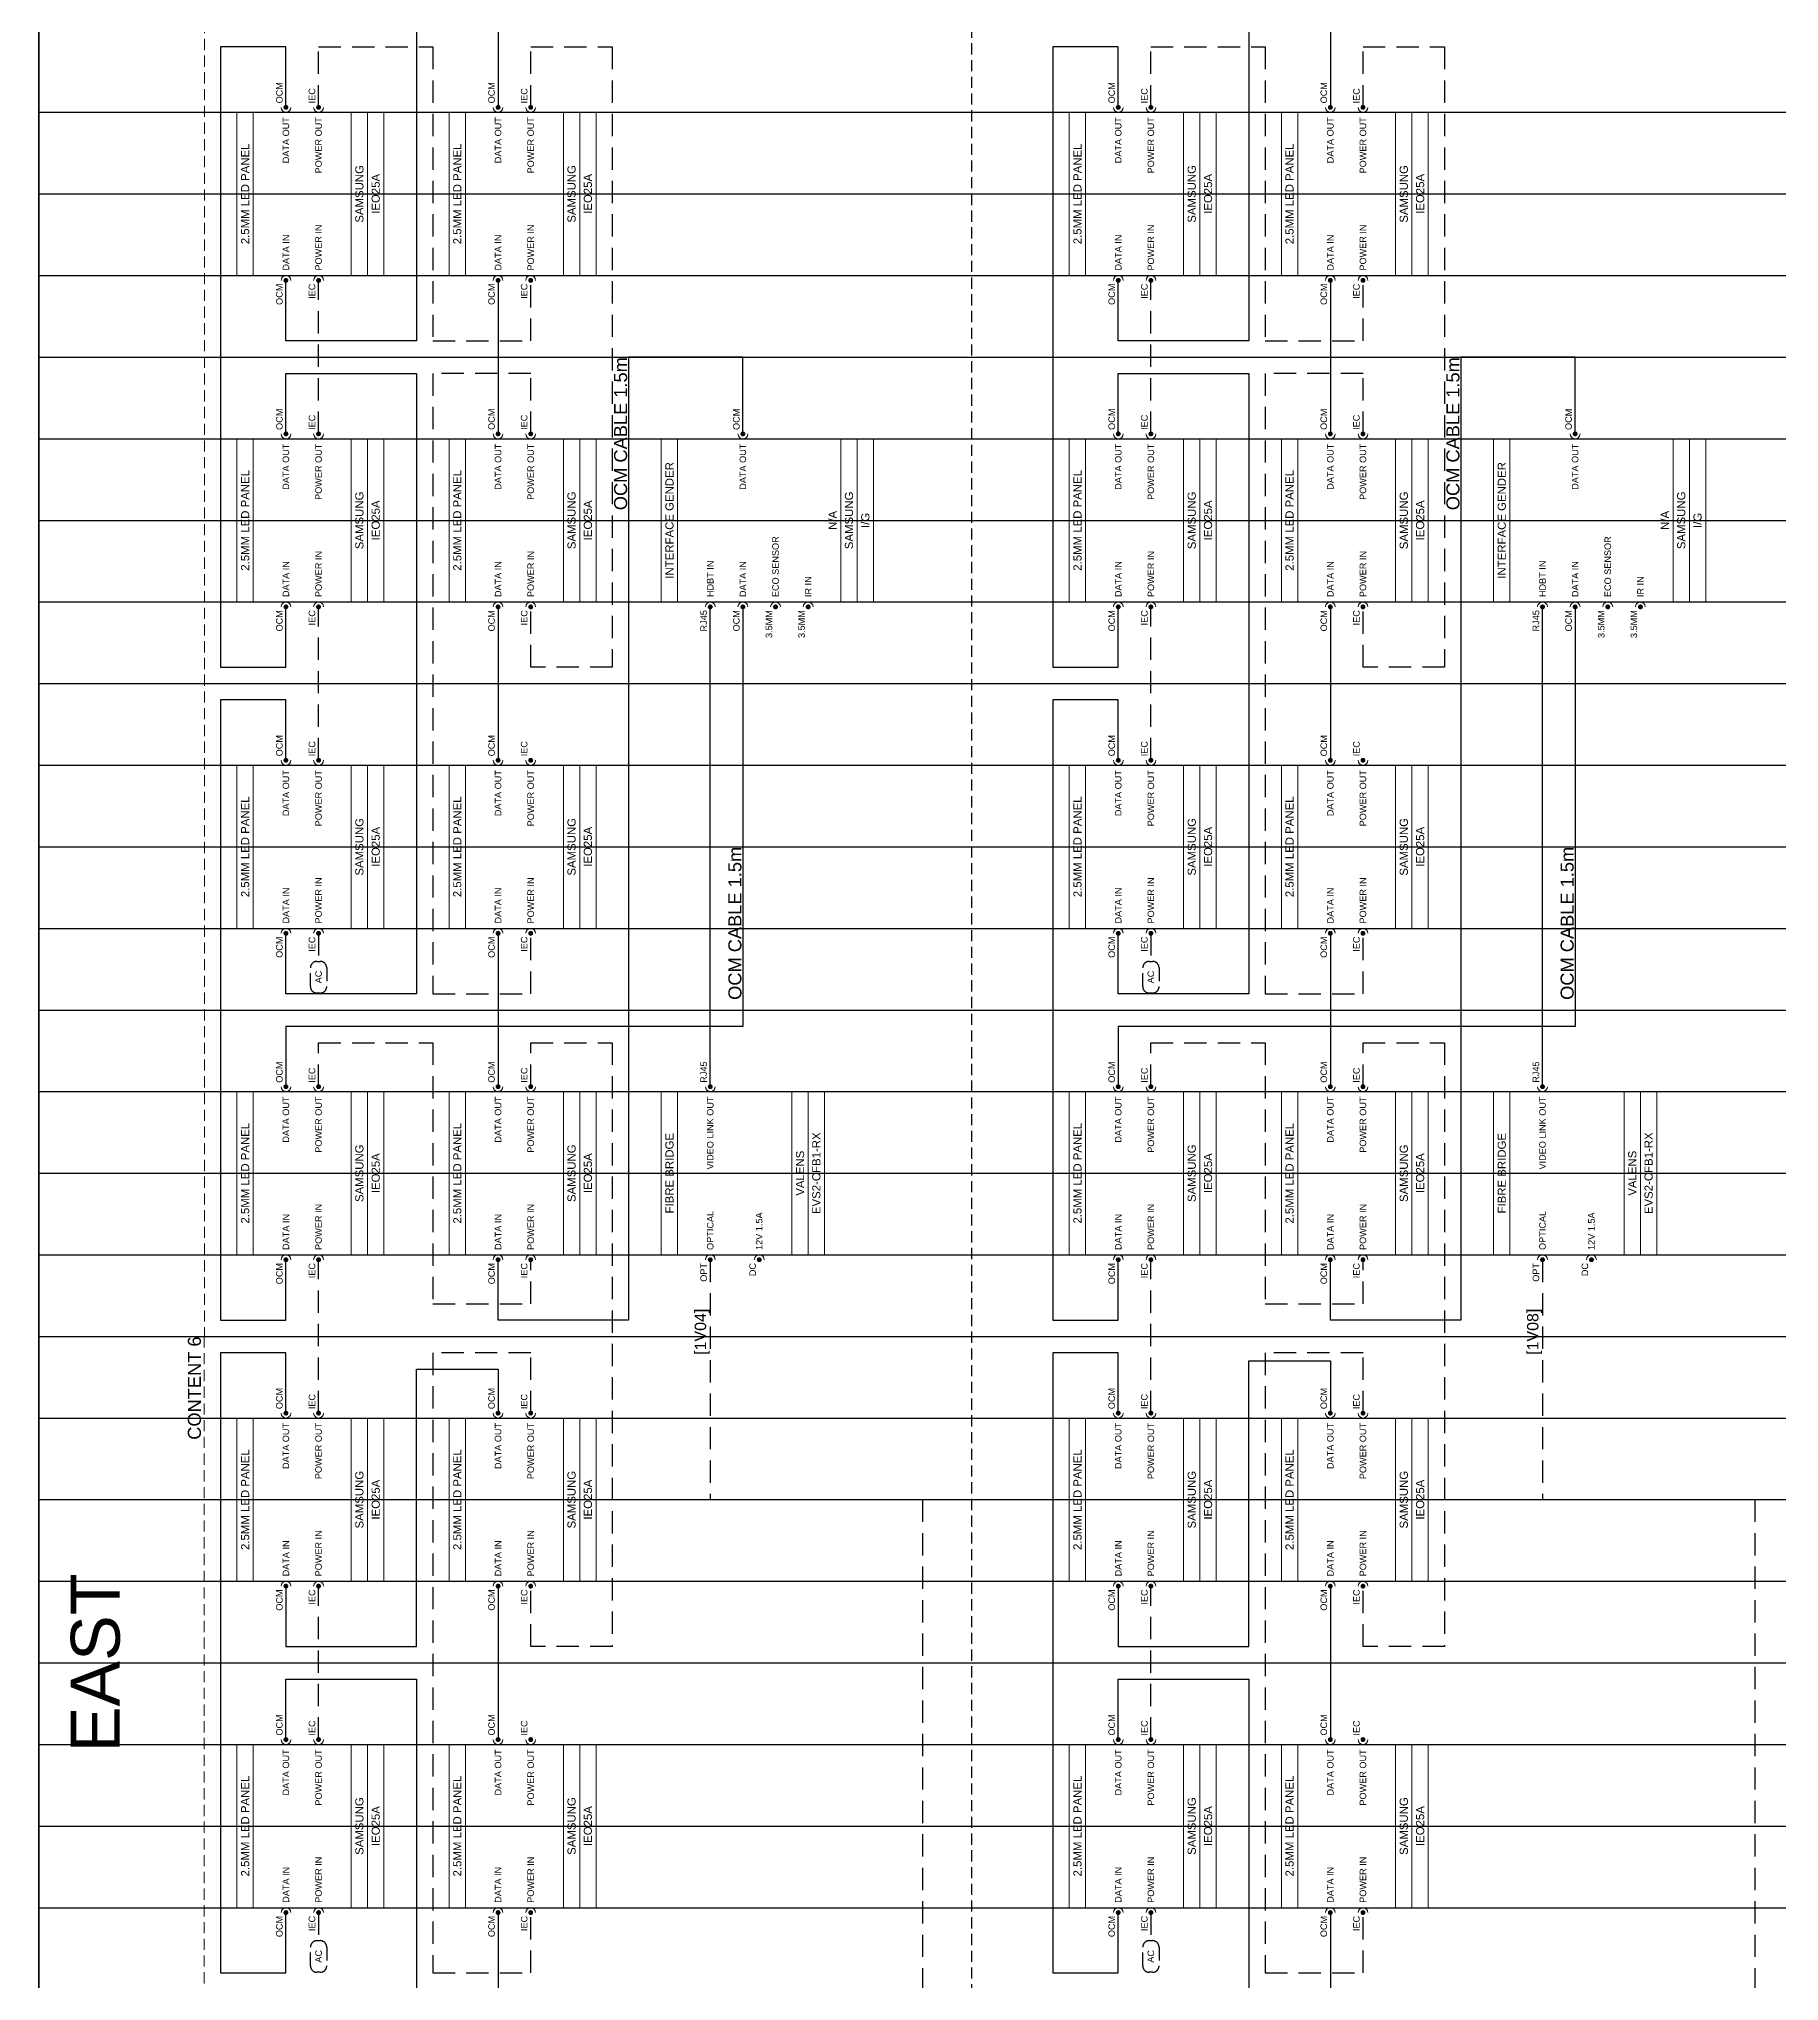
# Model space of a CAD drawing. Header units: millimetres. Extents: x 0 to 592, y -11 to 839.
# Drawn here: x 0 to 195, y 384 to 601.7 of the extents above; entities that cross this region are included whole.
import ezdxf
from ezdxf.enums import TextEntityAlignment as Align

# ---------------------------------------------------------------- set-up
doc = ezdxf.new("R2010")
doc.units = ezdxf.units.MM
doc.linetypes.add('DASHED', pattern=[0.75, 0.5, -0.25])
doc.linetypes.add('DASHED2', pattern=[0.375, 0.25, -0.125])
for name, color, linetype in [('SC - 3 Core Flex', 7, 'DASHED'), ('SC - Cat - Red - AV', 1, 'Continuous'), ('SC - Fibre', 170, 'DASHED'), ('SC - Text', 7, 'Continuous'), ('Text', 7, 'Continuous')]:
    doc.layers.add(name, color=color, linetype=linetype)
doc.layers.add('SC - Equipment', color=7, linetype='Continuous', lineweight=13)
doc.layers.add('SC - Xlines', color=252, linetype='Continuous', plot=False)
doc.styles.add('ARIAL', font='arial.ttf')
doc.styles.get("Standard").update_dxf_attribs({"font": 'arial.ttf'})

# ---------------------------------------------------------------- blocks, each defined once
blk = doc.blocks.new('SAMSUNG LH025IEA - SCHEMATIC')
at = {"layer": 'SC - Equipment'}
for p, q in [((-25, 0), (25, 0)), ((-25, -45), (-25, 0)), ((25, 0), (25, -45)), ((25, -5), (-25, -5)), ((25, -35), (-25, -35)), ((25, -35), (-25, -35)), ((25, -40), (-25, -40)), ((25, -40), (-25, -40)), ((25, -40), (-25, -40)), ((25, -45), (-25, -45))]:
    blk.add_line(p, q, dxfattribs=at)
at = {"layer": 'SC - Equipment', "const_width": 0.7}
for points in [[(-26.1, -15, 1), (-26.9, -15, 1)], [(26.1, -15, -1), (26.9, -15, -1)], [(-26.1, -25, 1), (-26.9, -25, 1)], [(26.1, -25, -1), (26.9, -25, -1)]]:
    blk.add_lwpolyline(points, format="xyb", close=True, dxfattribs=at)
at = {"layer": 'SC - Equipment'}
for centre, start, end in [((-26.5, -15), 270, 90), ((26.5, -15), 90, 270), ((-26.5, -25), 270, 90), ((26.5, -25), 90, 270)]:
    blk.add_arc(centre, 1.5, start, end, dxfattribs=at)
at = {"ltscale": 5}
for tag, p in [('DESCRIPTION', (0, -2.5)), ('MODEL', (0, -42.5)), ('MAKE', (0, -37.5))]:
    blk.add_attdef(tag, text='', height=2.5, dxfattribs=at).set_placement(p, align=Align.MIDDLE_CENTER)
at = {"ltscale": 5, "flags": 1}
for tag, p in [('ROOM_TYPE', (45, -5)), ('LOCATION', (45, -10)), ('RACK_EQUIPMENT_(Y/N)', (45, -15)), ('IP_(Y/N)', (45, -30)), ('POE(WATT)', (45, -35)), ('AMP(@240V)', (45, -40)), ('WATT', (45, -45)), ('BTU/H', (45, -50)), ('WEIGHT(KG)', (45, -55)), ('TRANSFORMER_TAPS', (45, -60))]:
    blk.add_attdef(tag, p, '', height=2.5, dxfattribs=at)
blk.add_attdef('BRACKET', text='', height=2.5, dxfattribs=at).set_placement((0, -32.5), align=Align.MIDDLE_CENTER)
at = {"layer": 'SC - Equipment', "ltscale": 5, "char_height": 2}
for s, insert, width, attachment_point in [('OCM', (-27.5, -13), 5.7736, 6), ('DATA IN', (-23.5, -15), 23.5, 4), ('DATA OUT', (23.5, -15), 23.5, 6), ('OCM', (27.72, -13), 7.1748, 4), ('IEC', (-27.5, -23), 5.7736, 6), ('IEC', (27.72, -23), 7.1748, 4), ('POWER IN', (-23.5, -25), 23.5, 4), ('POWER OUT', (23.5, -25), 23.5, 6)]:
    blk.add_mtext(s, dxfattribs=dict(at, insert=insert, width=width, attachment_point=attachment_point))
blk = doc.blocks.new('SAMSUNG I-G CARD - SCHEMATIC')
at = {"layer": 'SC - Equipment'}
for p, q in [((-25, 0), (25, 0)), ((-25, -65), (-25, 0)), ((25, 0), (25, -65)), ((25, -5), (-25, -5)), ((25, -55), (-25, -55)), ((25, -55), (-25, -55)), ((25, -60), (-25, -60)), ((25, -60), (-25, -60)), ((25, -60), (-25, -60)), ((25, -65), (-25, -65))]:
    blk.add_line(p, q, dxfattribs=at)
at = {"layer": 'SC - Equipment', "const_width": 0.7}
for points in [[(-26.1, -15, 1), (-26.9, -15, 1)], [(-26.1, -25, 1), (-26.9, -25, 1)], [(26.1, -25, -1), (26.9, -25, -1)], [(-26.1, -35, 1), (-26.9, -35, 1)], [(-26.1, -45, 1), (-26.9, -45, 1)]]:
    blk.add_lwpolyline(points, format="xyb", close=True, dxfattribs=at)
at = {"layer": 'SC - Equipment'}
for centre, start, end in [((-26.5, -15), 270, 90), ((-26.5, -25), 270, 90), ((26.5, -25), 90, 270), ((-26.5, -35), 270, 90), ((-26.5, -45), 270, 90)]:
    blk.add_arc(centre, 1.5, start, end, dxfattribs=at)
at = {"ltscale": 5}
for tag, p in [('DESCRIPTION', (0, -2.5)), ('BRACKET', (0, -52.5)), ('MAKE', (0, -57.5)), ('MODEL', (0, -62.5))]:
    blk.add_attdef(tag, text='', height=2.5, dxfattribs=at).set_placement(p, align=Align.MIDDLE_CENTER)
at = {"ltscale": 5, "flags": 1}
for tag, p in [('ROOM_TYPE', (45, -5)), ('LOCATION', (45, -10)), ('RACK_EQUIPMENT_(Y/N)', (45, -15)), ('IP_(Y/N)', (45, -30)), ('POE(WATT)', (45, -35)), ('AMP(@240V)', (45, -40)), ('WATT', (45, -45)), ('BTU/H', (45, -50)), ('WEIGHT(KG)', (45, -55)), ('TRANSFORMER_TAPS', (45, -60))]:
    blk.add_attdef(tag, p, '', height=2.5, dxfattribs=at)
at = {"layer": 'SC - Equipment', "ltscale": 5, "char_height": 2}
for s, insert, width, attachment_point in [('RJ45', (-27.5, -13), 5.7736, 6), ('HDBT IN', (-23.5, -15), 23.5, 4), ('OCM', (-27.5, -23), 5.7736, 6), ('OCM', (27.7, -23), 3.7458, 4), ('DATA IN ', (-23.5, -25), 28.0635, 4), ('DATA OUT', (23.5, -25), 23.5, 6), ('3.5MM', (-27.5, -33), 5.7736, 6), ('ECO SENSOR', (-23.5, -35), 23.5, 4), ('3.5MM', (-27.5, -43), 5.7736, 6), ('IR IN', (-23.5, -45), 23.5, 4)]:
    blk.add_mtext(s, dxfattribs=dict(at, insert=insert, width=width, attachment_point=attachment_point))
blk = doc.blocks.new('VALENS - FIBRE BRIDGE RX')
at = {"layer": 'SC - Equipment'}
for p, q in [((-25, 0), (25, 0)), ((-25, -50), (-25, 0)), ((25, 0), (25, -50)), ((25, -5), (-25, -5)), ((25, -40), (-25, -40)), ((25, -40), (-25, -40)), ((25, -45), (-25, -45)), ((25, -45), (-25, -45)), ((25, -45), (-25, -45)), ((25, -50), (-25, -50))]:
    blk.add_line(p, q, dxfattribs=at)
at = {"layer": 'SC - Equipment', "const_width": 0.7}
for points in [[(-26.1, -15, 1), (-26.9, -15, 1)], [(26.1, -15, -1), (26.9, -15, -1)], [(-26.1, -30, 1), (-26.9, -30, 1)]]:
    blk.add_lwpolyline(points, format="xyb", close=True, dxfattribs=at)
at = {"layer": 'SC - Equipment'}
for centre, start, end in [((-26.5, -15), 270, 90), ((26.5, -15), 90, 270), ((-26.5, -30), 270, 90)]:
    blk.add_arc(centre, 1.5, start, end, dxfattribs=at)
at = {"ltscale": 5}
for tag, p in [('DESCRIPTION', (0, -2.5)), ('MAKE', (0, -42.5)), ('MODEL', (0, -47.5))]:
    blk.add_attdef(tag, text='', height=2.5, dxfattribs=at).set_placement(p, align=Align.MIDDLE_CENTER)
at = {"ltscale": 5, "flags": 1}
for tag, p in [('ROOM_TYPE', (45, -5)), ('LOCATION', (45, -10)), ('RACK_EQUIPMENT_(Y/N)', (45, -15)), ('IP_(Y/N)', (45, -30)), ('POE(WATT)', (45, -35)), ('AMP(@240V)', (45, -40)), ('WATT', (45, -45)), ('BTU/H', (45, -50)), ('WEIGHT(KG)', (45, -55)), ('TRANSFORMER_TAPS', (45, -60))]:
    blk.add_attdef(tag, p, '', height=2.5, dxfattribs=at)
blk.add_attdef('BRACKET', text='', height=2.5, dxfattribs=at).set_placement((0, -37.5), align=Align.MIDDLE_CENTER)
at = {"layer": 'SC - Equipment', "ltscale": 5, "char_height": 2}
for s, insert, width, attachment_point in [('OPT', (-27.5, -13), 5.7736, 6), ('OPTICAL', (-23.5, -15), 31.9845, 4), ('VIDEO LINK OUT', (23.5, -15), 23.5, 6), ('RJ45', (27.72, -13), 7.1748, 4), ('DC', (-27.5, -28), 5.7736, 6), ('12V 1.5A', (-23.5, -30), 23.5, 4)]:
    blk.add_mtext(s, dxfattribs=dict(at, insert=insert, width=width, attachment_point=attachment_point))

msp = doc.modelspace()

# ---------------------------------------------------------------- linework, layer by layer
at = {"color": 31, "linetype": 'DASHED2', "ltscale": 5}
msp.add_line((104.49, 839.28), (104.49, 62.45), dxfattribs=at)
at = {"linetype": 'Continuous', "ltscale": 5}
msp.add_lwpolyline([(-0.03, -0.01), (519.95, -0.01), (519.95, 839.36), (-0.03, 839.36)], close=True, dxfattribs=at)
at = {"ltscale": 5}
for points in [[(27.67, 630.55), (27.67, 637.32), (42.3, 637.32), (42.3, 567.81), (27.67, 567.81), (27.67, 574.58)], [(120.95, 630.55), (120.95, 637.32), (135.59, 637.32), (135.59, 567.81), (120.95, 567.81), (120.95, 574.58)], [(51.45, 611.16), (51.45, 593.97)], [(144.73, 611.16), (144.73, 593.97)], [(27.67, 593.97), (27.67, 600.74), (20.35, 600.74), (20.35, 531.23), (27.67, 531.23), (27.67, 538)], [(120.95, 593.97), (120.95, 600.74), (113.64, 600.74), (113.64, 531.23), (120.95, 531.23), (120.95, 538)], [(51.45, 574.58), (51.45, 557.39)], [(144.73, 574.58), (144.73, 557.39)], [(78.88, 557.39), (78.88, 565.98), (66.08, 565.98), (66.08, 458.07), (51.45, 458.07), (51.45, 464.84)], [(172.17, 557.39), (172.17, 565.98), (159.36, 565.98), (159.36, 458.07), (144.73, 458.07), (144.73, 464.84)], [(27.67, 557.39), (27.67, 564.16), (42.3, 564.16), (42.3, 494.65), (27.67, 494.65), (27.67, 501.42)], [(120.95, 557.39), (120.95, 564.16), (135.59, 564.16), (135.59, 494.65), (120.95, 494.65), (120.95, 501.42)], [(78.88, 538), (78.88, 490.99), (27.67, 490.99), (27.67, 484.22)], [(51.45, 538), (51.45, 520.81)], [(172.17, 538), (172.17, 490.99), (120.95, 490.99), (120.95, 484.22)], [(144.73, 538), (144.73, 520.81)], [(27.67, 520.81), (27.67, 527.57), (20.35, 527.57), (20.35, 458.07), (27.67, 458.07), (27.67, 464.84)], [(120.95, 520.81), (120.95, 527.57), (113.64, 527.57), (113.64, 458.07), (120.95, 458.07), (120.95, 464.84)], [(51.45, 501.42), (51.45, 484.22)], [(144.73, 501.42), (144.73, 484.22)], [(27.67, 447.64), (27.67, 454.41), (20.35, 454.41), (20.35, 384.91), (27.67, 384.91), (27.67, 391.67)], [(120.95, 447.64), (120.95, 454.41), (113.64, 454.41), (113.64, 384.91), (120.95, 384.91), (120.95, 391.67)], [(120.95, 428.25), (120.95, 421.49), (135.59, 421.49), (135.59, 453.5), (144.73, 453.5), (144.73, 447.64)], [(27.67, 428.25), (27.67, 421.49), (42.3, 421.49), (42.3, 452.58), (51.45, 452.58), (51.45, 447.64)], [(51.45, 428.25), (51.45, 411.06)], [(144.73, 428.25), (144.73, 411.06)], [(27.67, 411.06), (27.67, 417.83), (42.3, 417.83), (42.3, 348.32), (27.67, 348.32), (27.67, 355.09)], [(120.95, 411.06), (120.95, 417.83), (135.59, 417.83), (135.59, 348.32), (120.95, 348.32), (120.95, 355.09)], [(51.45, 391.67), (51.45, 374.48)], [(144.73, 391.67), (144.73, 374.48)]]:
    msp.add_lwpolyline(points, dxfattribs=at)
at = {"layer": 'SC - 3 Core Flex', "ltscale": 5}
for points in [[(31.33, 593.97), (31.33, 600.74), (44.13, 600.74), (44.13, 567.81), (55.11, 567.81), (55.11, 574.58)], [(55.11, 593.97), (55.11, 600.74), (64.25, 600.74), (64.25, 531.23), (55.11, 531.23), (55.11, 538)], [(124.61, 593.97), (124.61, 600.74), (137.42, 600.74), (137.42, 567.81), (148.39, 567.81), (148.39, 574.58)], [(148.39, 593.97), (148.39, 600.74), (157.54, 600.74), (157.54, 531.23), (148.39, 531.23), (148.39, 538)], [(31.33, 557.39), (31.33, 574.58)], [(124.61, 557.39), (124.61, 574.58)], [(55.11, 557.39), (55.11, 564.16), (44.13, 564.16), (44.13, 494.65), (55.11, 494.65), (55.11, 501.42)], [(148.39, 557.39), (148.39, 564.16), (137.42, 564.16), (137.42, 494.65), (148.39, 494.65), (148.39, 501.42)], [(31.33, 520.81), (31.33, 538)], [(124.61, 520.81), (124.61, 538)], [(31.33, 501.42), (31.33, 498.27)], [(124.61, 501.42), (124.61, 498.27)], [(31.33, 484.22), (31.33, 489.16), (44.13, 489.16), (44.13, 459.9), (55.11, 459.9), (55.11, 464.84)], [(55.11, 484.22), (55.11, 489.16), (64.25, 489.16), (64.25, 421.49), (55.11, 421.49), (55.11, 428.25)], [(124.61, 484.22), (124.61, 489.16), (137.42, 489.16), (137.42, 459.9), (148.39, 459.9), (148.39, 464.84)], [(148.39, 484.22), (148.39, 489.16), (157.54, 489.16), (157.54, 421.49), (148.39, 421.49), (148.39, 428.25)], [(31.33, 447.64), (31.33, 464.84)], [(124.61, 447.64), (124.61, 464.84)], [(55.11, 447.64), (55.11, 454.41), (44.13, 454.41), (44.13, 384.91), (55.11, 384.91), (55.11, 391.67)], [(148.39, 447.64), (148.39, 454.41), (137.42, 454.41), (137.42, 384.91), (148.39, 384.91), (148.39, 391.67)], [(31.33, 411.06), (31.33, 428.25)], [(124.61, 411.06), (124.61, 428.25)], [(31.33, 391.67), (31.33, 388.53)], [(124.61, 391.67), (124.61, 388.53)]]:
    msp.add_lwpolyline(points, dxfattribs=at)
at = {"layer": 'SC - 3 Core Flex', "ltscale": 3}
for points in [[(30.41, 495.46), (30.41, 497.54, -0.414214), (31.15, 498.27), (31.51, 498.27, -0.414214), (32.24, 497.54), (32.24, 495.46, -0.414214), (31.51, 494.72), (31.15, 494.72, -0.414214)], [(123.7, 495.46), (123.7, 497.54, -0.414214), (124.43, 498.27), (124.8, 498.27, -0.414214), (125.53, 497.54), (125.53, 495.46, -0.414214), (124.8, 494.72), (124.43, 494.72, -0.414214)], [(30.41, 385.71), (30.41, 387.8, -0.414214), (31.15, 388.53), (31.51, 388.53, -0.414214), (32.24, 387.8), (32.24, 385.71, -0.414214), (31.51, 384.98), (31.15, 384.98, -0.414214)], [(123.7, 385.71), (123.7, 387.8, -0.414214), (124.43, 388.53), (124.79, 388.53, -0.414214), (125.53, 387.8), (125.53, 385.71, -0.414214), (124.79, 384.98), (124.43, 384.98, -0.414214)]]:
    msp.add_lwpolyline(points, format="xyb", close=True, dxfattribs=at)
at = {"layer": 'SC - Cat - Red - AV', "ltscale": 5}
for points in [[(75.23, 484.22), (75.23, 538)], [(168.51, 484.22), (168.51, 538)]]:
    msp.add_lwpolyline(points, dxfattribs=at)
at = {"layer": 'SC - Equipment', "color": 251, "linetype": 'DASHED2', "ltscale": 5, "true_color": 0x636466}
for points in [[(18.53, 639.15), (18.53, 456.24), (384.34, 456.24), (384.34, 639.15)], [(18.52, 456.24), (18.52, 273.33), (384.34, 273.33), (384.34, 456.24)]]:
    msp.add_lwpolyline(points, close=True, dxfattribs=at)
at = {"layer": 'SC - Fibre', "ltscale": 5}
for points in [[(75.23, 464.84), (75.23, 437.95), (99, 437.95), (99, -0.01)], [(168.51, 464.84), (168.51, 437.95), (192.29, 437.95), (192.29, 42.33)], [(168.51, 464.84), (168.51, 437.95), (192.29, 437.95), (192.29, -0.01)]]:
    msp.add_lwpolyline(points, dxfattribs=at)
at = {"layer": 'SC - Xlines', "ltscale": 5, "transparency": 33554687}
msp.add_lwpolyline([(-0.03, -0.01), (-0.03, 839.28)], dxfattribs=at)
msp.add_lwpolyline([(-0.03, -0.01), (-0.03, 839.28)], dxfattribs=at)
at = {"layer": 'SC - Xlines', "color": 250, "ltscale": 5}
for points in [[(-0.03, 593.42), (519.95, 593.42)], [(-0.03, 575.13), (519.95, 575.13)], [(-0.03, 556.84), (519.95, 556.84)], [(-0.03, 538.55), (519.95, 538.55)], [(-0.03, 520.26), (519.95, 520.26)], [(-0.03, 501.97), (519.95, 501.97)], [(-0.03, 483.68), (519.95, 483.68)], [(-0.03, 465.39), (519.95, 465.39)], [(-0.03, 447.09), (519.95, 447.09)], [(-0.03, 428.8), (519.95, 428.8)], [(-0.03, 410.51), (519.95, 410.51)], [(-0.03, 392.22), (519.95, 392.22)]]:
    msp.add_lwpolyline(points, dxfattribs=at)
at = {"layer": 'SC - Xlines', "ltscale": 5}
for points in [[(-0.03, 584.28), (519.95, 584.28)], [(-0.03, 565.98), (519.95, 565.98)], [(-0.03, 547.69), (519.95, 547.69)], [(-0.03, 529.4), (519.95, 529.4)], [(-0.03, 511.11), (519.95, 511.11)], [(-0.03, 492.82), (519.95, 492.82)], [(-0.03, 474.53), (519.95, 474.53)], [(-0.03, 456.24), (519.95, 456.24)], [(-0.03, 437.95), (519.95, 437.95)], [(-0.03, 419.66), (519.95, 419.66)], [(-0.03, 401.37), (519.95, 401.37)]]:
    msp.add_lwpolyline(points, dxfattribs=at)

# ---------------------------------------------------------------- block references
at = {"ltscale": 5, "xscale": 0.3658170094211283, "yscale": 0.3658170094211283, "zscale": 0.3658170094211283, "rotation": 90.00000000000001}
for name, p, values in [('SAMSUNG LH025IEA - SCHEMATIC', (22.18, 584.28), {'DESCRIPTION': '2.5MM LED PANEL', 'MAKE': 'SAMSUNG', 'MODEL': 'IEO25A'}), ('SAMSUNG LH025IEA - SCHEMATIC', (45.96, 584.28), {'DESCRIPTION': '2.5MM LED PANEL', 'MAKE': 'SAMSUNG', 'MODEL': 'IEO25A'}), ('SAMSUNG LH025IEA - SCHEMATIC', (115.47, 584.28), {'DESCRIPTION': '2.5MM LED PANEL', 'MAKE': 'SAMSUNG', 'MODEL': 'IEO25A'}), ('SAMSUNG LH025IEA - SCHEMATIC', (139.24, 584.28), {'DESCRIPTION': '2.5MM LED PANEL', 'MAKE': 'SAMSUNG', 'MODEL': 'IEO25A'}), ('SAMSUNG LH025IEA - SCHEMATIC', (22.18, 547.69), {'DESCRIPTION': '2.5MM LED PANEL', 'MAKE': 'SAMSUNG', 'MODEL': 'IEO25A'}), ('SAMSUNG LH025IEA - SCHEMATIC', (45.96, 547.69), {'DESCRIPTION': '2.5MM LED PANEL', 'MAKE': 'SAMSUNG', 'MODEL': 'IEO25A'}), ('SAMSUNG I-G CARD - SCHEMATIC', (69.74, 547.69), {'DESCRIPTION': 'INTERFACE GENDER', 'MAKE': 'SAMSUNG', 'MODEL': 'I/G', 'BRACKET': 'N/A'}), ('SAMSUNG LH025IEA - SCHEMATIC', (115.47, 547.69), {'DESCRIPTION': '2.5MM LED PANEL', 'MAKE': 'SAMSUNG', 'MODEL': 'IEO25A'}), ('SAMSUNG LH025IEA - SCHEMATIC', (139.24, 547.69), {'DESCRIPTION': '2.5MM LED PANEL', 'MAKE': 'SAMSUNG', 'MODEL': 'IEO25A'}), ('SAMSUNG I-G CARD - SCHEMATIC', (163.02, 547.69), {'DESCRIPTION': 'INTERFACE GENDER', 'MAKE': 'SAMSUNG', 'MODEL': 'I/G', 'BRACKET': 'N/A'}), ('SAMSUNG LH025IEA - SCHEMATIC', (22.18, 511.11), {'DESCRIPTION': '2.5MM LED PANEL', 'MAKE': 'SAMSUNG', 'MODEL': 'IEO25A'}), ('SAMSUNG LH025IEA - SCHEMATIC', (45.96, 511.11), {'DESCRIPTION': '2.5MM LED PANEL', 'MAKE': 'SAMSUNG', 'MODEL': 'IEO25A'}), ('SAMSUNG LH025IEA - SCHEMATIC', (115.47, 511.11), {'DESCRIPTION': '2.5MM LED PANEL', 'MAKE': 'SAMSUNG', 'MODEL': 'IEO25A'}), ('SAMSUNG LH025IEA - SCHEMATIC', (139.24, 511.11), {'DESCRIPTION': '2.5MM LED PANEL', 'MAKE': 'SAMSUNG', 'MODEL': 'IEO25A'}), ('SAMSUNG LH025IEA - SCHEMATIC', (22.18, 474.53), {'DESCRIPTION': '2.5MM LED PANEL', 'MAKE': 'SAMSUNG', 'MODEL': 'IEO25A'}), ('SAMSUNG LH025IEA - SCHEMATIC', (45.96, 474.53), {'DESCRIPTION': '2.5MM LED PANEL', 'MAKE': 'SAMSUNG', 'MODEL': 'IEO25A'}), ('VALENS - FIBRE BRIDGE RX', (69.74, 474.53), {'DESCRIPTION': 'FIBRE BRIDGE', 'MAKE': 'VALENS', 'MODEL': 'EVS2-CFB1-RX'}), ('SAMSUNG LH025IEA - SCHEMATIC', (115.47, 474.53), {'DESCRIPTION': '2.5MM LED PANEL', 'MAKE': 'SAMSUNG', 'MODEL': 'IEO25A'}), ('SAMSUNG LH025IEA - SCHEMATIC', (139.24, 474.53), {'DESCRIPTION': '2.5MM LED PANEL', 'MAKE': 'SAMSUNG', 'MODEL': 'IEO25A'}), ('VALENS - FIBRE BRIDGE RX', (163.02, 474.53), {'DESCRIPTION': 'FIBRE BRIDGE', 'MAKE': 'VALENS', 'MODEL': 'EVS2-CFB1-RX'}), ('SAMSUNG LH025IEA - SCHEMATIC', (22.18, 437.95), {'DESCRIPTION': '2.5MM LED PANEL', 'MAKE': 'SAMSUNG', 'MODEL': 'IEO25A'}), ('SAMSUNG LH025IEA - SCHEMATIC', (45.96, 437.95), {'DESCRIPTION': '2.5MM LED PANEL', 'MAKE': 'SAMSUNG', 'MODEL': 'IEO25A'}), ('SAMSUNG LH025IEA - SCHEMATIC', (115.47, 437.95), {'DESCRIPTION': '2.5MM LED PANEL', 'MAKE': 'SAMSUNG', 'MODEL': 'IEO25A'}), ('SAMSUNG LH025IEA - SCHEMATIC', (139.24, 437.95), {'DESCRIPTION': '2.5MM LED PANEL', 'MAKE': 'SAMSUNG', 'MODEL': 'IEO25A'}), ('SAMSUNG LH025IEA - SCHEMATIC', (22.18, 401.37), {'DESCRIPTION': '2.5MM LED PANEL', 'MAKE': 'SAMSUNG', 'MODEL': 'IEO25A'}), ('SAMSUNG LH025IEA - SCHEMATIC', (45.96, 401.37), {'DESCRIPTION': '2.5MM LED PANEL', 'MAKE': 'SAMSUNG', 'MODEL': 'IEO25A'}), ('SAMSUNG LH025IEA - SCHEMATIC', (115.47, 401.37), {'DESCRIPTION': '2.5MM LED PANEL', 'MAKE': 'SAMSUNG', 'MODEL': 'IEO25A'}), ('SAMSUNG LH025IEA - SCHEMATIC', (139.24, 401.37), {'DESCRIPTION': '2.5MM LED PANEL', 'MAKE': 'SAMSUNG', 'MODEL': 'IEO25A'})]:
    msp.add_blockref(name, p, dxfattribs=at).add_auto_attribs(values)

# ---------------------------------------------------------------- texts
at = {"layer": 'SC - Equipment', "color": 251, "linetype": 'DASHED2', "ltscale": 5, "true_color": 0x636466, "attachment_point": 9, "rotation": 90, "style": 'ARIAL'}
for s, insert, char_height in [('OCM CABLE 1.5m', (65.93, 565.98), 1.4633), ('OCM CABLE 1.5m', (159.22, 565.98), 1.4633), ('OCM CABLE 1.5m', (78.74, 511.11), 1.4633), ('OCM CABLE 1.5m', (172.02, 511.11), 1.4633), ('CONTENT 6', (18.16, 456.24), 1.463)]:
    msp.add_mtext(s, dxfattribs=dict(at, insert=insert, char_height=char_height))
at = {"layer": 'SC - Text', "char_height": 1.28, "width": 5.3688, "attachment_point": 9, "rotation": 90}
for s, insert in [('[1V04]', (75.15, 459.35)), ('[1V08]', (168.44, 459.35))]:
    msp.add_mtext(s, dxfattribs=dict(at, insert=insert))
at = {"layer": 'SC - Text', "insert": (9.12, 419.66), "char_height": 5.4873, "attachment_point": 8, "rotation": 90, "style": 'ARIAL'}
msp.add_mtext('\\A1;{\\fSansSerif|b0|i0|c2|p2;EAST}', dxfattribs=at)
at = {"layer": 'Text', "char_height": 0.732, "width": 52.6671, "attachment_point": 5, "rotation": 90}
for insert in [(31.33, 496.52), (124.61, 496.52), (31.33, 386.77), (124.61, 386.77)]:
    msp.add_mtext('AC', dxfattribs=dict(at, insert=insert))

doc.saveas('drawing.dxf')
